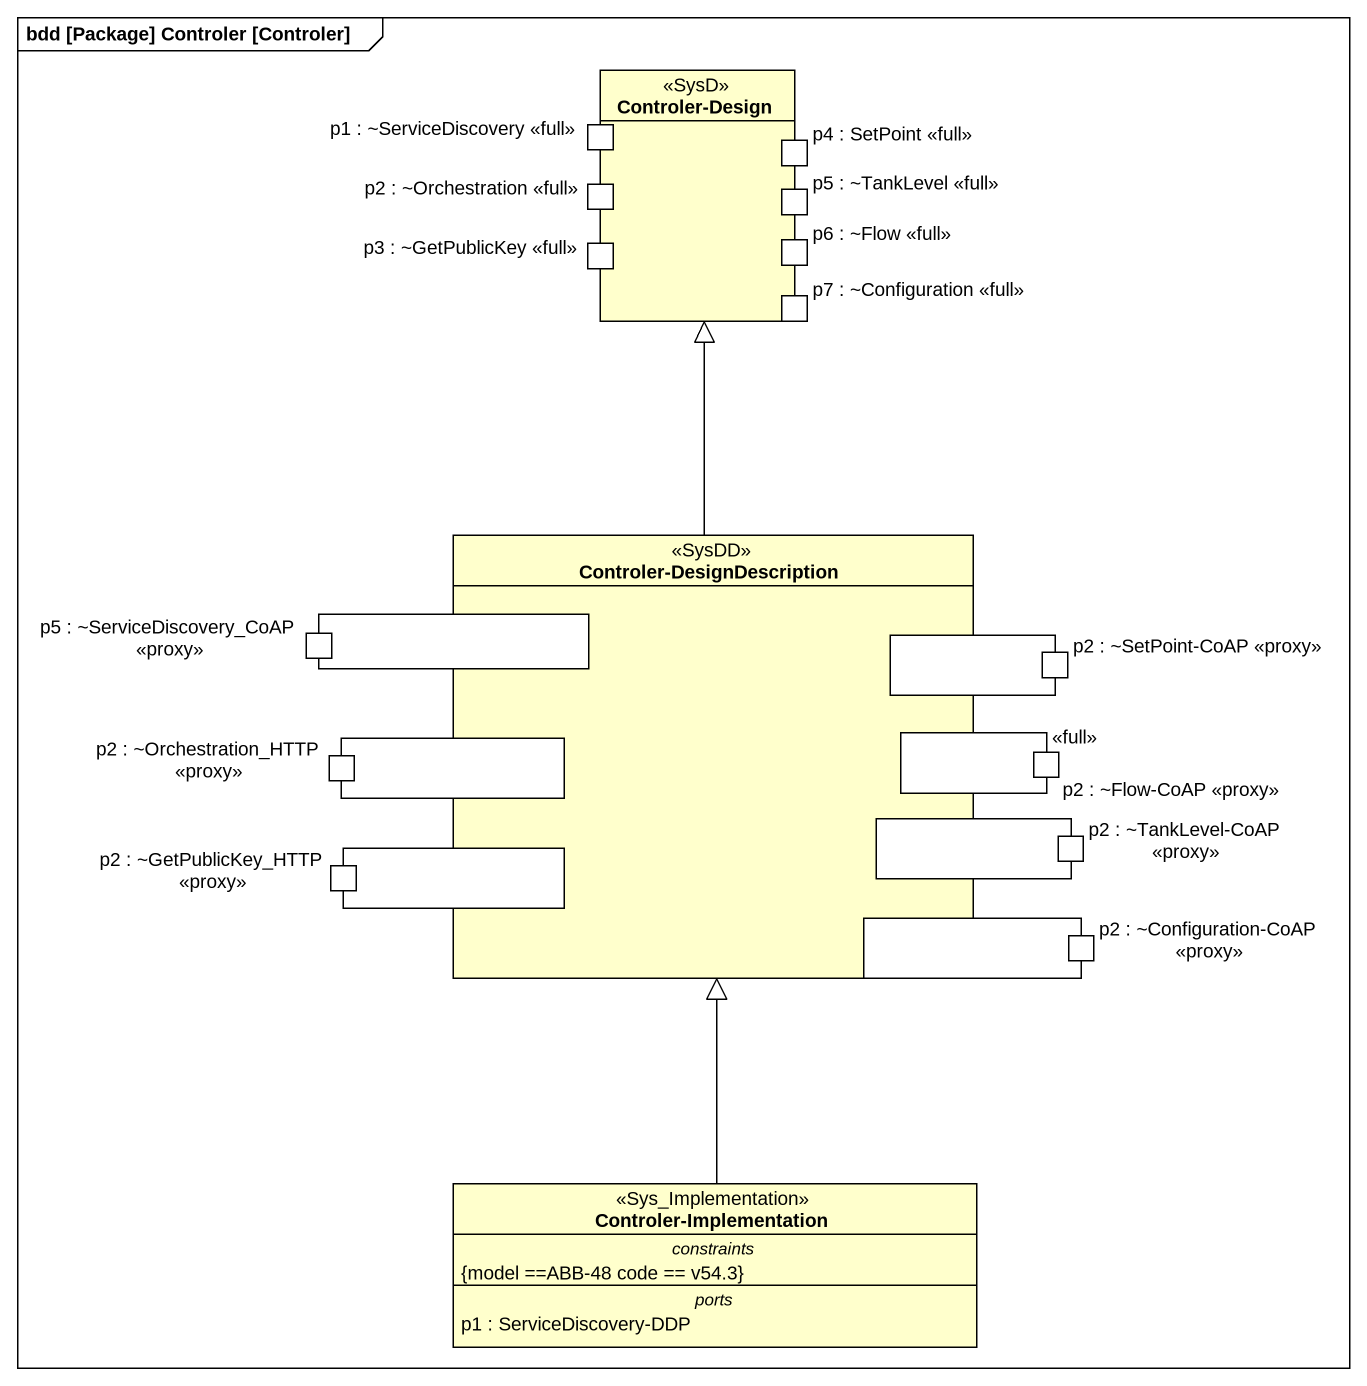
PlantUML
@startuml
mainframe bdd [Package] Controler [Controler]
allowmixing
hide circle
hide empty members
rectangle "Controler-Design" as Controler_Design <<SysD>> {
  port "p1 : ~ServiceDiscovery <<full>>" as p1_ServiceDiscovery_full
  port "p2 : ~Orchestration <<full>>" as p2_Orchestration_full
  port "p4 : SetPoint <<full>>" as p4_SetPoint_full
  port "p5 : ~TankLevel <<full>>" as p5_TankLevel_full
  port "p3 : ~GetPublicKey <<full>>" as p3_GetPublicKey_full
  port "p6 : ~Flow <<full>>" as p6_Flow_full
  port "p7 : ~Configuration <<full>>" as p7_Configuration_full
}
rectangle "Controler-DesignDescription" as Controler_DesignDescription <<SysDD>> {
  port " " as port1
  port " " as port2
  port " " as port3
  port "<<full>>" as full
  port " " as port4
  port " " as port5
  port " " as port6
}
rectangle "p5 : ~ServiceDiscovery_CoAP <<proxy>>" as p5_ServiceDiscovery_CoAP
rectangle "p2 : ~SetPoint-CoAP <<proxy>>" as p2_SetPoint_CoAP_proxy
rectangle "p2 : ~Orchestration_HTTP <<proxy>>" as p2_Orchestration_HTTP_proxy
rectangle "p2 : ~Flow-CoAP <<proxy>>" as p2_Flow_CoAP_proxy
rectangle "p2 : ~GetPublicKey_HTTP <<proxy>>" as p2_GetPublicKey_HTTP_proxy
rectangle "p2 : ~TankLevel-CoAP <<proxy>>" as p2_TankLevel_CoAP_proxy
rectangle "p2 : ~Configuration-CoAP <<proxy>>" as p2_Configuration_CoAP_proxy
class "Controler-Implementation" as Controler_Implementation <<Sys_Implementation>> {
  -- constraints --
  {model ==ABB-48 code == v54.3}
  -- ports --
  p1 : ServiceDiscovery-DDP
}
Controler_DesignDescription -up-|> Controler_Design
Controler_Implementation -up-|> Controler_DesignDescription
@enduml
